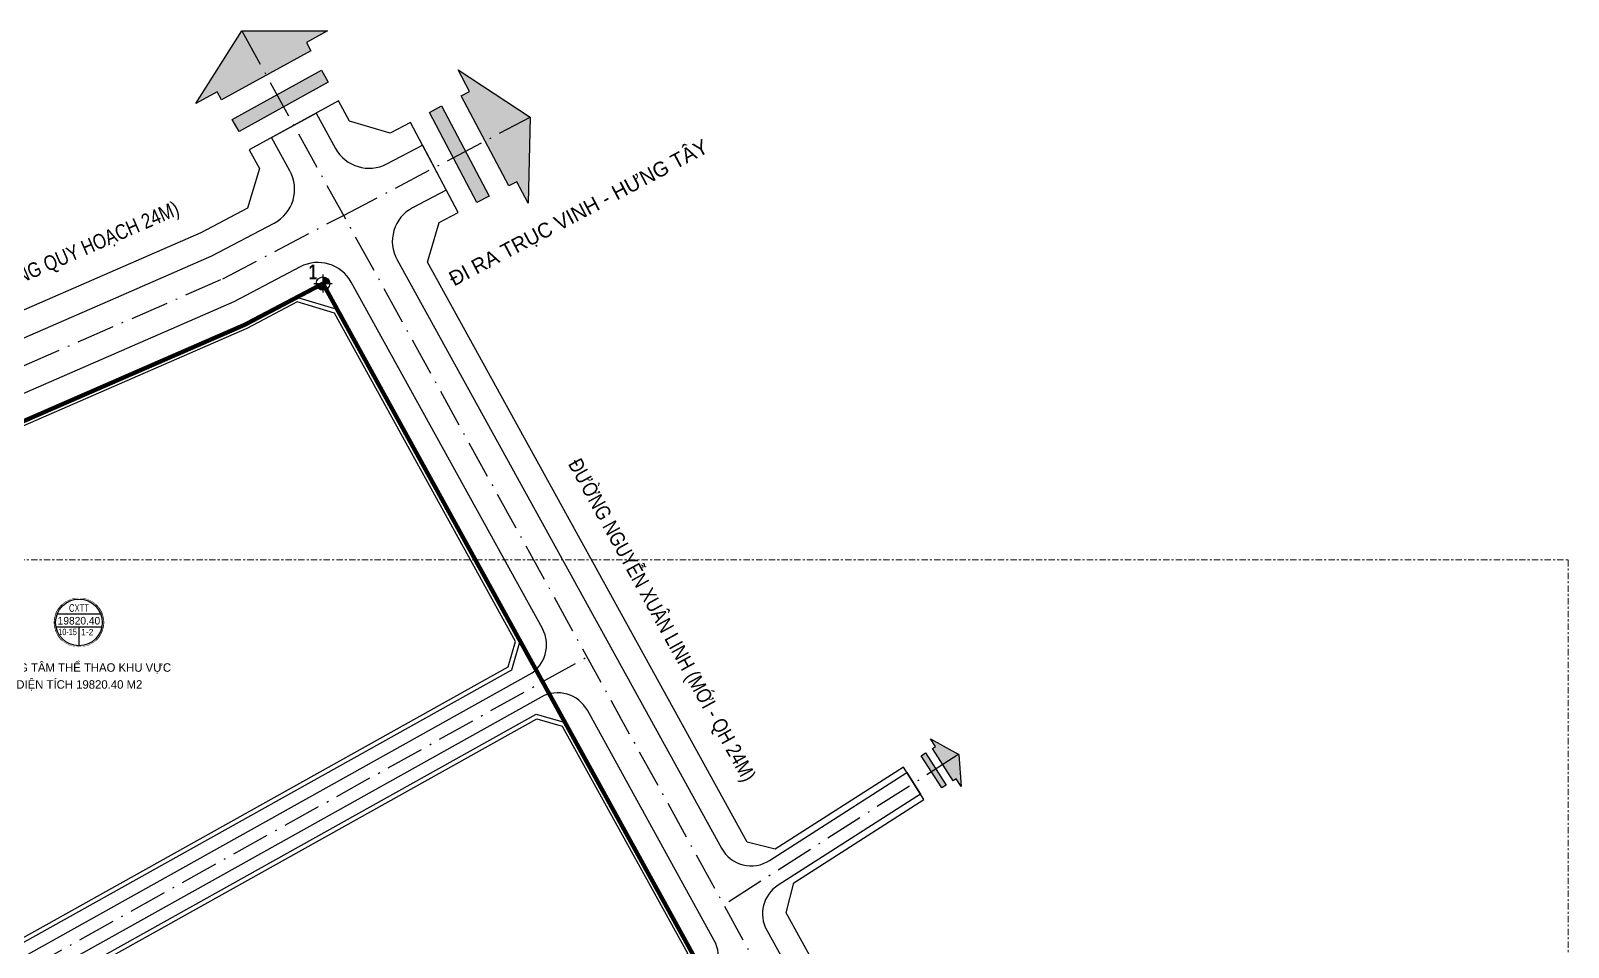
# Model space of a CAD drawing. Header units: millimetres. Extents: x 567980 to 569372, y 2065777 to 2066674.
# Drawn here: x 568931.6 to 569294.3, y 2066449.9 to 2066666.1 of the extents above; entities that cross this region are included whole.
import ezdxf
from ezdxf.enums import TextEntityAlignment as Align

# ---------------------------------------------------------------- set-up
doc = ezdxf.new("R2010")
doc.units = ezdxf.units.MM
for name, pattern in [('ACAD_ISO10W100', [18.5, 12, -3, 0.5, -3]), ('CENTER', [3, 1.5, -0.5, 0.5, -0.5]), ('DOT', [0.25, 0, -0.25]), ('HIDDEN', [0.75, 0.5, -0.25])]:
    doc.linetypes.add(name, pattern=pattern)
doc.layers.add('boDnv', color=54, linetype='Continuous', lineweight=25)
doc.layers.add('E- RANH GIOI', color=1, linetype='CENTER', lineweight=13)
for name, color, linetype in [('BoThamCo', 94, 'Continuous'), ('datTruog', 134, 'Continuous'), ('ghi_chu', 7, 'Continuous'), ('hatchViaHe+LogDg', 129, 'Continuous'), ('LogDg', 7, 'Continuous'), ('QH', 7, 'Continuous'), ('RANHGIOI', 2, 'HIDDEN'), ('TimDg', 222, 'Continuous'), ('ViaHeS', 32, 'Continuous')]:
    doc.layers.add(name, color=color, linetype=linetype)
doc.styles.add('ARIALB', font='', dxfattribs={"width": 0.75})
doc.styles.add('avantH', font='', dxfattribs={"height": 10})
doc.styles.add('avh', font='')
doc.styles.add('rms', font='romans.shx', dxfattribs={"width": 0.7, "bigfont": 'vns.shx'})
doc.styles.get('ARIALB').set_extended_font_data('.VnArialH', bold=True)
doc.styles.get('avantH').set_extended_font_data('.VnAvantH')
doc.styles.get('avh').set_extended_font_data('.VnAvantH')
doc.linetypes.add('ADL', pattern='A,0.125,-0.15,["++",rms,S=0.5,R=0,X=0,Y=-0.2245],-1.35,1.125', length=2.75)

# ---------------------------------------------------------------- blocks, each defined once
blk = doc.blocks.new('moc')
at = {"layer": 'QH', "linetype": 'Continuous'}
h = blk.add_hatch(color=7, dxfattribs=at)
h.paths.add_polyline_path([(0, 0), (0.53, 0, 0.414214), (0, 0.53)])
h.paths.add_polyline_path([(-0.53, 0, 0.414214), (0, -0.53), (0, 0)])
for p, q in [((0, 0.71), (0, -0.71)), ((-0.71, 0), (0.71, 0))]:
    blk.add_line(p, q, dxfattribs=at)
blk.add_circle((0, 0), 0.529, dxfattribs=at)
blk = doc.blocks.new('sl')
at = {"layer": 'ghi_chu', "color": 158}
blk.add_circle((0, 0), 5.75, dxfattribs=at)
at = {"color": 158, "linetype": 'DOT'}
blk.add_wipeout([(0, 5.75), (0.97, 5.67), (1.86, 5.44), (2.47, 5.19), (3.13, 4.82), (3.79, 4.32), (4.43, 3.67), (4.91, 2.99), (5.2, 2.45), (5.53, 1.57), (5.7, 0.77), (5.75, 0), (5.69, -0.85), (5.5, -1.69), (5.23, -2.38), (4.83, -3.13), (4.38, -3.72), (3.93, -4.2), (2.99, -4.91), (2.42, -5.22), (1.54, -5.54), (0.63, -5.72), (0, -5.75), (-0.86, -5.69), (-1.59, -5.52), (-2.41, -5.22), (-3.14, -4.82), (-3.72, -4.39), (-4.31, -3.8), (-4.85, -3.09), (-5.21, -2.43), (-5.52, -1.6), (-5.69, -0.85), (-5.75, 0), (-5.66, 1.01), (-5.49, 1.72), (-5.12, 2.62), (-4.44, 3.66), (-3.55, 4.52), (-2.72, 5.07), (-1.72, 5.49), (-0.8, 5.69)], dxfattribs=at).dxf.layer = 'ghi_chu'
at = {"layer": 'ghi_chu', "color": 32}
for points in [[(-5.12, 2), (5.12, 2)], [(-5.41, -1), (5.41, -1)], [(0, -1), (0, -5.5)]]:
    blk.add_lwpolyline(points, dxfattribs=at)
at = {"layer": 'ghi_chu'}
blk.add_circle((0, 0), 5.5, dxfattribs=at)
at = {"layer": 'ghi_chu', "style": 'avh'}
for tag, height, p in [('SOLO', 1.25, (0, 2.51)), ('DT', 1.5, (-0.01, -0.49))]:
    blk.add_attdef(tag, text='', height=height, dxfattribs=at).set_placement(p, align=Align.CENTER)
blk.add_attdef('MD', text='', height=1.25, dxfattribs=at).set_placement((-0.5, -3), align=Align.RIGHT)
blk.add_attdef('TC', (0.5, -3.02), '', height=1.25, dxfattribs=at)
blk = doc.blocks.new('NEN')
at = {"layer": 'hatchViaHe+LogDg'}
for points in [[(278.11, 280.01), (273.09, 277.24), (283.92, 294.43), (304.18, 294.39), (299.17, 291.62), (300.22, 289.71), (279.16, 278.1)], [(304.3, 282.27), (283.28, 270.68), (281.66, 273.52), (302.72, 285.13)], [(337.61, 280.1), (334.93, 285.17), (351.92, 274.01), (351.5, 253.75), (348.83, 258.81), (346.9, 257.8), (335.67, 279.08)], [(339.37, 253.86), (328.17, 275.1), (331.04, 276.67), (342.27, 255.38)], [(447.55, 125.51), (446.39, 127.32), (453.09, 123.69), (453.58, 116.11), (452.42, 117.92), (451.73, 117.48), (446.86, 125.07)], [(449.04, 115.77), (444.19, 123.35), (445.21, 124.02), (450.08, 116.43)]]:
    blk.add_hatch(color=158, dxfattribs=at).paths.add_polyline_path(points)
at = {"layer": 'boDnv', "color": 10, "linetype": 'ADL', "ltscale": 0.25}
for points in [[(348.48, 150.34), (305.78, 227.8), (296.99, 230.43), (285.1, 224.17), (143.11, 162.28), (141.06, 156.62), (188.79, 61.18), (194.58, 59.4), (346.76, 144.32)], [(359.51, 130.35), (389.04, 76.78), (387.31, 70.75), (232.19, -15.8), (226.4, -14.02), (199.01, 40.75), (200.9, 46.9), (353.52, 132.06)]]:
    blk.add_lwpolyline(points, close=True, dxfattribs=at)
at = {"layer": 'BoThamCo'}
blk.add_lwpolyline([(349.56, 150.46), (306.46, 228.64), (296.88, 231.51), (284.67, 225.08), (142.32, 163.03), (139.97, 156.56), (188.09, 60.35), (194.69, 58.32), (347.61, 143.64)], close=True, dxfattribs=at)
at = {"layer": 'datTruog', "linetype": 'ByBlock'}
blk.add_lwpolyline([(360.18, 131.19), (390.11, 76.9), (388.16, 70.08), (232.3, -16.89), (225.7, -14.85), (197.94, 40.67), (200.06, 47.57), (353.4, 133.14)], close=True, dxfattribs=at)
at = {"layer": 'LogDg', "ltscale": 0.75}
for points in [[(278.11, 280.01), (273.09, 277.24), (283.92, 294.43), (304.18, 294.39), (299.17, 291.62), (300.22, 289.71), (279.16, 278.1)], [(304.3, 282.27), (283.28, 270.68), (281.66, 273.52), (302.72, 285.13)], [(337.61, 280.1), (334.93, 285.17), (351.92, 274.01), (351.5, 253.75), (348.83, 258.81), (346.9, 257.8), (335.67, 279.08)], [(339.37, 253.86), (328.17, 275.1), (331.04, 276.67), (342.27, 255.38)], [(447.55, 125.51), (446.39, 127.32), (453.09, 123.69), (453.58, 116.11), (452.42, 117.92), (451.73, 117.48), (446.86, 125.07)], [(449.04, 115.77), (444.19, 123.35), (445.21, 124.02), (450.08, 116.43)]]:
    blk.add_lwpolyline(points, close=True, dxfattribs=at)
at = {"layer": 'LogDg'}
blk.add_lwpolyline([(392.27, 68.94, 0.412716), (395.37, 79.78), (365.44, 134.08, 0.415712), (354.54, 137.2), (197.1, 49.35, 0.401037), (193.84, 38.79), (221.6, -16.72, 0.427514), (232.66, -20.13)], format="xyb", close=True, dxfattribs=at)
at = {"layer": 'TimDg', "linetype": 'ACAD_ISO10W100', "ltscale": 0.75}
blk.add_lwpolyline([(283.91, 294.4), (445.8, 0.74, -0.007517), (474.04, -52.35), (508.79, -120.12, 0.000278)], format="xyb", dxfattribs=at)
for points in [[(307.92, 250.84), (351.93, 274.01)], [(185.14, 46.12), (365.35, 146.67)], [(453.09, 123.7), (397.61, 88.16)]]:
    blk.add_lwpolyline(points, dxfattribs=at)
at = {"layer": 'ViaHeS'}
for points in [[(284.67, 225.08), (142.32, 163.03), (139.97, 156.56), (188.09, 60.35), (194.69, 58.32), (347.61, 143.64), (349.56, 150.46), (306.46, 228.64), (296.88, 231.51)], [(360.18, 131.19), (390.11, 76.9), (388.16, 70.08), (232.3, -16.89), (225.7, -14.85), (197.94, 40.67), (200.06, 47.57), (353.4, 133.14)]]:
    blk.add_lwpolyline(points, close=True, dxfattribs=at)
at = {"layer": 'QH', "xscale": 3, "yscale": 3, "zscale": 3}
blk.add_blockref('moc', (303.08, 234.77), dxfattribs=at)
at = {"layer": 'ghi_chu', "style": 'avantH'}
blk.add_text('®i ra trôc vinh - h\xadng t©y', height=3.5, rotation=27.8426, dxfattribs=at).set_placement((333.99, 234.06, 0))
at = {"layer": 'ghi_chu', "style": 'avantH', "width": 0.85}
for s, rotation, p in [('®\xadêng quy ho¹ch 24m)', 23.5517, (222.73, 230.8, 0)), ('®\xadêng nguyÔn xu©n linh (míi - qh 24m)', 298.8683, (360.79, 192.23, 0))]:
    blk.add_text(s, height=3.5, rotation=rotation, dxfattribs=at).set_placement(p)
at = {"layer": 'ghi_chu', "style": 'avantH'}
for s, p in [('trung t©m thÓ thao khu vùc', (245.6, 143.18)), ('diÖn tÝch 19820.40 m2', (245.6, 139.18))]:
    blk.add_text(s, height=2, dxfattribs=at).set_placement(p, align=Align.CENTER)
at = {"layer": 'QH', "style": 'ARIALB', "width": 0.75}
blk.add_text('1', height=3.5, dxfattribs=at).set_placement((299.67, 235.75, -2.25))
at = {"layer": 'ghi_chu'}
ref = blk.add_blockref('sl', (245.52, 154.81), dxfattribs=at)
ref.add_attrib('DT', '19820.40', dxfattribs={"height": 1.8, "style": 'avh'}).set_placement((245.51, 154.32), align=Align.CENTER)
ref.add_attrib('MD', '10-15', dxfattribs={"height": 1.5, "style": 'avh', "width": 0.75}).set_placement((245.02, 151.82), align=Align.RIGHT)
ref.add_attrib('TC', '1-2', (246.02, 151.79), dxfattribs={"height": 1.5, "style": 'avh'})
ref.add_attrib('SOLO', 'cxtt', dxfattribs={"height": 1.8, "style": 'avh', "width": 0.75}).set_placement((245.52, 157.32), align=Align.CENTER)
at = {"layer": 'LogDg'}
blk.add_lwpolyline([(131.78, 178.07), (252.97, 230.89), (276.87, 241.31), (291.58, 249.06, 0.419837), (295.27, 261.37), (290.95, 269.2), (301.46, 274.99), (306.06, 266.65, 0.408717), (318.14, 263.03), (326.55, 267.46), (332.15, 256.84), (324.23, 252.66, 0.419466), (320.55, 240.35), (397.09, 101.52, 0.433643), (408.41, 98.65), (440.79, 119.39), (444.02, 114.33), (410.43, 92.81, 0.395048), (407.74, 82.21), (451.06, 3.64, -0.005576)], format="xyb", dxfattribs=at)
blk.add_lwpolyline([(309.75, 235.09, 0.408612), (297.68, 238.71), (282.07, 230.49), (138.65, 167.97, 0.429738), (134.69, 157.06), (183.99, 58.49, 0.427514), (195.04, 55.08), (351.71, 142.5, 0.412716), (354.82, 153.35)], format="xyb", close=True, dxfattribs=at)
at = {"layer": 'RANHGIOI', "color": 1, "ltscale": 9, "const_width": 1}
blk.add_lwpolyline([(-499.27, -471.64), (-50.48, -321.02, 0.050684), (130.42, -239.14), (301.32, -139.84), (460, -51.3, 0.006594), (435.29, -5.05), (303.08, 234.77), (284.67, 225.08), (-55.99, 76.59), (-56.84, 76.22, -0.005137), (-90.74, 62.09)], format="xyb", dxfattribs=at)
at = {"layer": 'TimDg', "linetype": 'ACAD_ISO10W100', "ltscale": 0.75}
blk.add_lwpolyline([(-618.46, -41.02), (-507.65, -29.6, 0.021218), (-465.68, -23.47), (-420.46, -14.89, 0.020567), (-380.42, -5.57), (-94.61, 73.47, 0.005041), (-61.57, 87.25, 0.001474), (-59.94, 87.95), (279.47, 235.9), (307.9, 250.87)], format="xyb", dxfattribs=at)
at = {"layer": 'ViaHeS', "elevation": 0}
blk.add_lwpolyline([(456.31, 6.54), (412.32, 86.32), (414.12, 93.4), (444.83, 113.07), (439.98, 120.65), (409.77, 101.3), (403.14, 102.98), (327.71, 239.79), (330.52, 249.19), (334.95, 251.53), (323.75, 272.77), (318.93, 270.23), (309.35, 273.1), (306.71, 277.89), (285.7, 266.3), (288.11, 261.92), (285.3, 252.53), (274.27, 246.72), (129.39, 183.57)], dxfattribs=at)

msp = doc.modelspace()

# ---------------------------------------------------------------- linework, layer by layer
at = {"layer": 'RANHGIOI', "color": 1, "ltscale": 9, "const_width": 1}
msp.add_lwpolyline([(568198.21, 2065900.06), (568647, 2066050.67, 0.050684), (568827.91, 2066132.56), (568998.8, 2066231.85), (569157.48, 2066320.4, 0.006594), (569132.77, 2066366.65), (569000.56, 2066606.47), (568982.15, 2066596.77), (568641.49, 2066448.28), (568640.64, 2066447.92, -0.005137), (568606.74, 2066433.79)], format="xyb", dxfattribs=at)

# ---------------------------------------------------------------- block references
at = {"layer": 'QH', "xscale": 3, "yscale": 3, "zscale": 3}
msp.add_blockref('moc', (569000.56, 2066606.47), dxfattribs=at)

# ---------------------------------------------------------------- texts
at = {"layer": 'QH', "style": 'ARIALB', "width": 0.75}
msp.add_text('1', height=3.5, dxfattribs=at).set_placement((568997.15, 2066607.44, -2.25))

# ---------------------------------------------------------------- next in the draw order: block references
at = {"layer": 'boDnv'}
msp.add_blockref('NEN', (568697.48, 2066371.7), dxfattribs=at)

# ---------------------------------------------------------------- next in the draw order: linework, layer by layer
at = {"layer": 'E- RANH GIOI', "elevation": 0}
msp.add_lwpolyline([(568601.71, 2066541.25), (569294.29, 2066541.25), (569294.29, 2065955.46), (568601.71, 2065955.46)], close=True, dxfattribs=at)

doc.saveas('drawing.dxf')
